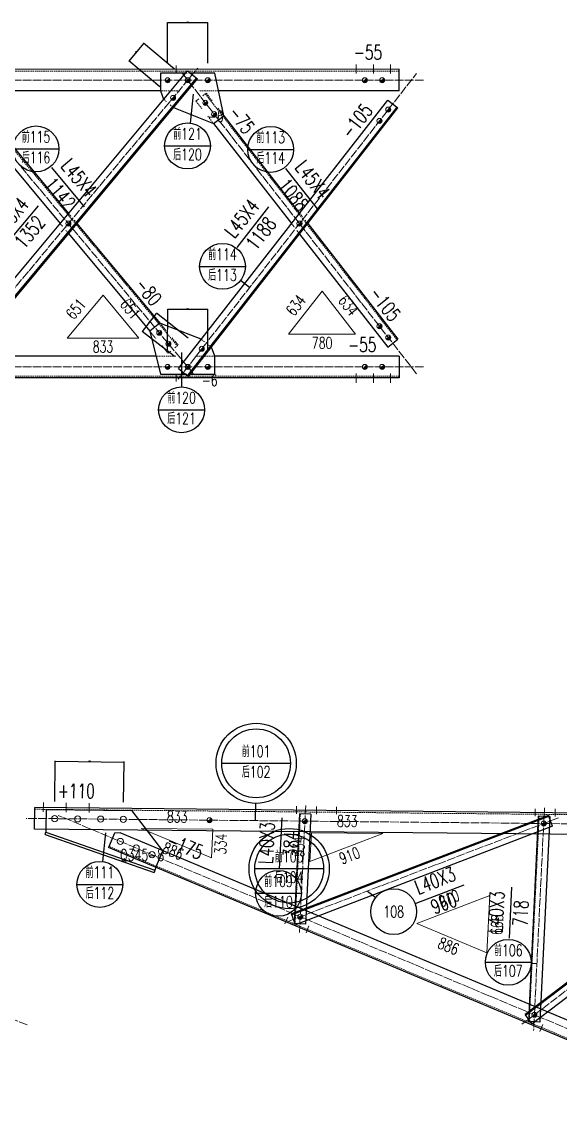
# Model space of a CAD drawing. Header units: millimetres. Extents: x -30246 to 2574, y -687 to 14024.
# Drawn here: x -27349 to -25471, y 10020 to 13838 of the extents above; entities that cross this region are included whole.
import ezdxf
from ezdxf.enums import TextEntityAlignment as Align

# ---------------------------------------------------------------- set-up
doc = ezdxf.new("R2010")
doc.units = ezdxf.units.MM
doc.header["$LTSCALE"] = 20
doc.header["$PDMODE"] = 1
doc.linetypes.add('DASHDOT2X', pattern=[1.75, 1.5, -0.125, 0, -0.125])
doc.linetypes.add('HIDDEN', pattern=[0.375, 0.25, -0.125])
for name, color, linetype, lineweight in [('1', 7, 'Continuous', 25), ('11', 1, 'Continuous', 13), ('2', 1, 'HIDDEN', 13), ('5', 7, 'Continuous', 13), ('6', 30, 'Continuous', 13), ('7', 3, 'DASHDOT2X', 13)]:
    doc.layers.add(name, color=color, linetype=linetype, lineweight=lineweight)
doc.styles.get("Standard").update_dxf_attribs({"font": 'simplex', "width": 0.7, "bigfont": 'gbhzfs.shx'})
doc.dimstyles.get("Standard").update_dxf_attribs({"dimtxt": 2.5, "dimasz": 1, "dimexe": 1.25, "dimexo": 0, "dimgap": 0.63, "dimtad": 1, "dimzin": 0, "dimdsep": 46, "dimtxsty": 'standard', "dimblk": 'ARCHTICK', "dimblk1": 'ARCHTICK', "dimblk2": 'ARCHTICK', "dimcen": 0.09, "dimadec": 0, "dimazin": 0, "dimtfac": 1, "dimtdec": 1, "dimtix": 1, "dimtmove": 2, "dimatfit": 3, "dimfxl": 0, "dimtolj": 1, "dimtzin": 0, "dimarcsym": 0})

# ---------------------------------------------------------------- blocks, each defined once
blk = doc.blocks.new('LS_SIDE')
blk.add_line((-1, 0), (2, 0))
blk = doc.blocks.new('M20X45')
blk.add_circle((0, 0), 1)
blk = doc.blocks.new('M16X40')
blk.add_line((-0.71, -0.71), (0.71, 0.71))
blk.add_circle((0, 0), 1)
for radius in [0.8, 0.6, 0.4, 0.2]:
    blk.add_arc((0, 0), radius, 225, 45)
blk = doc.blocks.new('_ArchTick')
at = {"color": 0, "linetype": 'ByBlock', "const_width": 0.15}
blk.add_lwpolyline([(-0.5, -0.5), (0.5, 0.5)], dxfattribs=at)
blk = doc.blocks.new('*D60')
at = {"layer": '11', "color": 0, "lineweight": -2}
for p, q in [((-27234.1, 11117.9), (-27232.7, 11259.2)), ((-27232.7, 11257.9), (-26992.7, 11255.5)), ((-26994.1, 11115.5), (-26992.7, 11256.8))]:
    blk.add_line(p, q, dxfattribs=at)
at = {"layer": 'Defpoints', "color": 0}
for p in [(-26992.7, 11255.5), (-27234.1, 11117.9), (-26994.1, 11115.5)]:
    blk.add_point(p, dxfattribs=at)
at = {"layer": '11', "color": 0, "lineweight": -2}
for p, rotation in [((-27232.7, 11257.9), 179.4295799331829), ((-26992.7, 11255.5), 359.4295799331829)]:
    blk.add_blockref('_ArchTick', p, dxfattribs=dict(at, rotation=rotation))
at = {"layer": '11', "color": 0, "insert": (-27112.7, 11258.7), "char_height": 2.5, "attachment_point": 5, "rotation": 359.4296}
blk.add_mtext('\\A1;80×3', dxfattribs=at)
blk = doc.blocks.new('M16X50')
blk.add_line((-1, -1), (1, 1))
blk.add_circle((0, 0), 1)
for radius in [0.8, 0.6, 0.4, 0.2]:
    blk.add_arc((0, 0), radius, 225, 45)
blk = doc.blocks.new('*D160')
at = {"layer": '11', "color": 0, "lineweight": -2}
for p, q in [((-26840.5, 13694.6), (-26840.5, 13835.9)), ((-26700.5, 13834.6), (-26840.5, 13834.6)), ((-26700.5, 13694.6), (-26700.5, 13835.9))]:
    blk.add_line(p, q, dxfattribs=at)
at = {"layer": 'Defpoints', "color": 0}
for p in [(-26840.5, 13834.6), (-26840.5, 13694.6), (-26700.5, 13694.6)]:
    blk.add_point(p, dxfattribs=at)
at = {"layer": '11', "color": 0, "lineweight": -2}
for p, rotation in [((-26840.5, 13834.6), 180.0045781041024), ((-26700.5, 13834.6), 0.004578104102375136)]:
    blk.add_blockref('_ArchTick', p, dxfattribs=dict(at, rotation=rotation))
at = {"layer": '11', "color": 0, "insert": (-26770.5, 13836.6), "char_height": 2.5, "attachment_point": 5, "rotation": 0.0046}
blk.add_mtext('\\A1;70×2', dxfattribs=at)
blk = doc.blocks.new('*D161')
at = {"layer": '11', "color": 0, "lineweight": -2}
for p, q in [((-26924.2, 13762.6), (-26975.4, 13701.1)), ((-26816.6, 13673), (-26925.2, 13763.4)), ((-26867.7, 13611.5), (-26976.3, 13701.9))]:
    blk.add_line(p, q, dxfattribs=at)
at = {"layer": 'Defpoints', "color": 0}
for p in [(-26975.4, 13701.1), (-26816.6, 13673), (-26867.7, 13611.5)]:
    blk.add_point(p, dxfattribs=at)
at = {"layer": '11', "color": 0, "lineweight": -2}
for p, rotation in [((-26924.2, 13762.6), 50.23127606825783), ((-26975.4, 13701.1), 230.2312760682578)]:
    blk.add_blockref('_ArchTick', p, dxfattribs=dict(at, rotation=rotation))
at = {"layer": '11', "color": 0, "insert": (-26951.2, 13733), "char_height": 2.5, "attachment_point": 5, "rotation": 50.2313}
blk.add_mtext('\\A1;80', dxfattribs=at)
blk = doc.blocks.new('*D164')
at = {"layer": '11', "color": 0, "lineweight": -2}
for p, q in [((-26840.5, 12694.3), (-26840.4, 12835.6)), ((-26700.5, 12834.3), (-26840.4, 12834.3)), ((-26700.5, 12694.3), (-26700.5, 12835.6))]:
    blk.add_line(p, q, dxfattribs=at)
at = {"layer": 'Defpoints', "color": 0}
for p in [(-26840.4, 12834.3), (-26840.5, 12694.3), (-26700.5, 12694.3)]:
    blk.add_point(p, dxfattribs=at)
at = {"layer": '11', "color": 0, "lineweight": -2}
for p, rotation in [((-26840.4, 12834.3), 179.995421895895), ((-26700.5, 12834.3), 359.995421895895)]:
    blk.add_blockref('_ArchTick', p, dxfattribs=dict(at, rotation=rotation))
at = {"layer": '11', "color": 0, "insert": (-26770.5, 12836.3), "char_height": 2.5, "attachment_point": 5, "rotation": 359.9954}
blk.add_mtext('\\A1;70×2', dxfattribs=at)

msp = doc.modelspace()

# ---------------------------------------------------------------- linework, layer by layer
at = {"layer": '1'}
for p, q in [((-26032.07747, 13672.67326), (-28367.07151, 13672.48668)), ((-26032.07147, 13597.67326), (-26032.07747, 13672.67326)), ((-27636.56206, 12629.26971), (-26771.22888, 13667.88948)), ((-27605.06619, 12603.02484), (-26739.733, 13641.64461)), ((-27601.99342, 12600.46437), (-26736.66023, 13639.08413)), ((-26778.12394, 13659.61365), (-26865.40505, 13659.60667)), ((-26865.40505, 13659.60667), (-26865.40009, 13597.60667)), ((-26771.22888, 13667.88948), (-26736.66023, 13639.08413)), ((-26675.41448, 13659.62185), (-26761.29885, 13659.61499)), ((-26644.66801, 13510.75166), (-26675.41448, 13659.62185)), ((-26865.40009, 13597.60667), (-27492.93082, 13597.55653)), ((-26865.40009, 13597.60667), (-26854.54779, 13567.99324)), ((-26032.07147, 13597.67326), (-26662.6097, 13597.62288)), ((-26854.54779, 13567.99324), (-26854.49486, 13567.94913)), ((-26803.0505, 12628.14116), (-26072.27908, 13565.38804)), ((-26751.21502, 13585.49243), (-26762.3805, 13485.00313)), ((-26072.27908, 13565.38804), (-26036.79556, 13537.71755)), ((-26819.91159, 13539.16135), (-26680.15335, 13483.08099)), ((-26770.72107, 12602.93027), (-26039.94965, 13540.17715)), ((-26767.56698, 12600.47067), (-26036.79556, 13537.71755)), ((-27505.42109, 13482.17595), (-27215.68923, 13134.42408)), ((-27470.85055, 13510.98149), (-27186.4042, 13169.57357)), ((-26680.15335, 13483.08099), (-26644.66801, 13510.75166)), ((-26680.15335, 13483.08099), (-26408.30362, 13134.42162)), ((-26644.66801, 13510.75166), (-26379.77354, 13171.01271)), ((-26851.21502, 13405.49243), (-26691.21502, 13405.49243)), ((-27379.95586, 13394.91345), (-27219.95586, 13394.91345)), ((-26560.7085, 13393.16775), (-26400.7085, 13393.16775)), ((-27246.18709, 13330.37726), (-27131.6084, 13192.85372)), ((-26429.05818, 13326.92392), (-26318.99382, 13185.76148)), ((-27406.16876, 13058.90248), (-27291.59008, 13196.42602)), ((-26597.46528, 13051.19517), (-26487.40091, 13192.35761)), ((-27186.40523, 13099.27583), (-26902.52536, 12758.54784)), ((-27157.12019, 13134.42532), (-26867.95482, 12787.35338)), ((-26379.77451, 13097.83177), (-26072.35655, 12703.55456)), ((-26351.24443, 13134.42287), (-26036.87122, 12731.22522)), ((-26729.11559, 12984.95134), (-26569.11559, 12984.95134)), ((-26554.48155, 12911.16517), (-26586.02623, 12935.76056)), ((-26867.95482, 12787.35338), (-26902.52536, 12758.54784)), ((-26902.52536, 12758.54784), (-26865.40505, 12609.34912)), ((-26723.1663, 12730.67255), (-26867.95482, 12787.35338)), ((-26723.12928, 12730.64369), (-26723.1663, 12730.67255)), ((-26072.35655, 12703.55456), (-26036.87122, 12731.22522)), ((-26791.86939, 12684.51363), (-26791.86939, 12564.51363)), ((-26675.40952, 12671.33394), (-26687.65383, 12702.96284)), ((-26880.83082, 12671.35035), (-27508.73814, 12671.40052)), ((-26675.41448, 12609.33394), (-26675.40952, 12671.33394)), ((-26032.07147, 12671.28253), (-26675.40952, 12671.33394)), ((-26032.07147, 12671.28253), (-26032.07747, 12596.28253)), ((-26865.40505, 12609.34912), (-26778.94349, 12609.34221)), ((-26803.0505, 12628.14116), (-26767.56698, 12600.47067)), ((-26760.65098, 12609.34075), (-26675.41448, 12609.33394)), ((-26032.07747, 12596.28253), (-28367.07151, 12596.46911)), ((-26871.86939, 12484.51363), (-26711.86939, 12484.51363)), ((-26651.7201, 11250.92745), (-26411.7201, 11250.92745)), ((-27305.07428, 11021.61524), (-27304.32762, 11096.61153)), ((-24749.34449, 11071.17402), (-27304.32762, 11096.61153)), ((-27264.40925, 11088.2137), (-27265.07627, 11021.21702)), ((-26964.42414, 11085.22704), (-27264.40925, 11088.2137)), ((-26856.81533, 10945.35666), (-26964.42414, 11085.22704)), ((-26533.71121, 11050.93736), (-26533.11388, 11110.93438)), ((-26380.15392, 11075.14392), (-26398.7717, 10691.47932)), ((-26340.20096, 11073.20505), (-26380.15392, 11075.14392)), ((-26340.20096, 11073.20505), (-26358.81874, 10689.54044)), ((-26449.62608, 10881.40223), (-26440.9501, 11060.19184)), ((-25511.86295, 11068.54465), (-26408.07833, 10725.22855)), ((-25510.78978, 11065.74317), (-26407.00516, 10722.42707)), ((-25546.82336, 11066.85625), (-25581.63694, 10349.46346)), ((-25506.87039, 11064.91738), (-25546.82336, 11066.85625)), ((-25506.87039, 11064.91738), (-25541.68397, 10347.52459)), ((-25497.55399, 11031.19156), (-25511.86295, 11068.54465)), ((-24750.09116, 10996.17774), (-27305.07428, 11021.61524)), ((-27267.81709, 11003.10901), (-27265.18135, 11010.66234)), ((-27267.81709, 11003.10901), (-26887.64398, 10870.44717)), ((-27265.07627, 11021.21702), (-27265.18135, 11010.66234)), ((-27265.18135, 11010.66234), (-26885.00824, 10878.00051)), ((-27057.01595, 11008.38543), (-27068.18142, 10907.89613)), ((-27025.94591, 11007.47624), (-27047.18178, 10956.74127)), ((-27006.25288, 11007.90595), (-27025.94591, 11007.47624)), ((-24788.23408, 10079.5214), (-27006.25288, 11007.90595)), ((-25497.55399, 11031.19156), (-26393.76936, 10687.87546)), ((-24810.29628, 10969.73178), (-25592.45121, 10374.24063)), ((-24808.47893, 10967.34492), (-25590.63387, 10371.85377)), ((-24812.55881, 10021.40679), (-27047.18178, 10956.74127)), ((-26881.14005, 10887.24205), (-26856.81533, 10945.35666)), ((-24786.06504, 10937.907), (-25568.21997, 10342.41585)), ((-26881.14005, 10887.24205), (-26885.00824, 10878.00051)), ((-26536.30598, 10883.47428), (-26296.30598, 10883.47428)), ((-26885.00824, 10878.00051), (-26887.64398, 10870.44717)), ((-27157.01595, 10828.38543), (-26997.01595, 10828.38543)), ((-25973.02161, 10763.3837), (-25805.86653, 10827.41634)), ((-25647.60894, 10640.47434), (-25638.93265, 10819.26394)), ((-26533.69749, 10797.50095), (-26373.69749, 10797.50095)), ((-26143.26516, 10805.25415), (-26114.43879, 10782.67109)), ((-26393.76936, 10687.87546), (-26408.07833, 10725.22855)), ((-26358.81874, 10689.54044), (-26398.7717, 10691.47932)), ((-25731.68049, 10556.57307), (-25571.68049, 10556.57307)), ((-25551.79803, 10551.72598), (-25571.77452, 10552.6954)), ((-25568.21997, 10342.41585), (-25592.45121, 10374.24063)), ((-25541.68397, 10347.52459), (-25581.63694, 10349.46346))]:
    msp.add_line(p, q, dxfattribs=at)
for centre, radius in [((-26771.21502, 13405.49243), 80), ((-27299.95586, 13394.91345), 80), ((-26480.7085, 13393.16775), 80), ((-26649.11559, 12984.95134), 80), ((-26791.86939, 12484.51363), 80), ((-26531.7201, 11250.92745), 140), ((-26531.7201, 11250.92745), 120), ((-26416.30598, 10883.47428), 140), ((-26416.30598, 10883.47428), 120), ((-27077.01595, 10828.38543), 80), ((-26453.69749, 10797.50095), 80), ((-26051.4631, 10733.33487), 80), ((-25651.68049, 10556.57307), 80)]:
    msp.add_circle(centre, radius, dxfattribs=at)
at = {"layer": '2'}
for p, q in [((-26032.07699, 13666.67326), (-28587.06011, 13666.46911)), ((-26772.51558, 13659.61409), (-26778.12394, 13659.61365)), ((-26761.29885, 13659.61499), (-26766.90722, 13659.61454)), ((-26797.8033, 13597.61207), (-26865.40009, 13597.60667)), ((-26662.6097, 13597.62288), (-26730.2065, 13597.61747)), ((-27537.93262, 13585.24823), (-26807.01862, 12707.96565)), ((-26854.49486, 13567.94913), (-26842.98899, 13558.36199)), ((-26741.64066, 13561.94122), (-26729.81222, 13571.16477)), ((-26741.64066, 13561.94122), (-26721.14489, 13535.65447)), ((-26717.98377, 13580.38833), (-26706.15533, 13589.61188)), ((-26709.30958, 13587.15227), (-26040.02547, 12728.76561)), ((-26706.15533, 13589.61188), (-26685.65955, 13563.32514)), ((-26831.48312, 13548.77484), (-26819.97725, 13539.1877)), ((-26819.97725, 13539.1877), (-26819.95536, 13539.17891)), ((-26819.93347, 13539.17013), (-26819.91159, 13539.16135)), ((-26665.16378, 13537.0384), (-26644.66801, 13510.75166)), ((-26700.64912, 13509.36773), (-26680.15335, 13483.08099)), ((-27186.4042, 13169.57357), (-27176.64286, 13157.85748)), ((-27166.88153, 13146.1414), (-27157.12019, 13134.42532)), ((-26379.77354, 13171.01271), (-26370.26384, 13158.8161)), ((-26360.75413, 13146.61948), (-26351.24443, 13134.42287)), ((-27215.68923, 13134.42408), (-27205.9279, 13122.708)), ((-27196.16656, 13110.99191), (-27186.40523, 13099.27583)), ((-26408.30362, 13134.42162), (-26398.79391, 13122.225)), ((-26389.28421, 13110.02839), (-26379.77451, 13097.83177)), ((-26902.52536, 12758.54784), (-26881.18898, 12732.93876)), ((-26867.95482, 12787.35338), (-26846.61844, 12761.7443)), ((-26825.28207, 12736.13522), (-26803.94569, 12710.52615)), ((-26711.30744, 12721.42528), (-26723.12928, 12730.64369)), ((-26859.8526, 12707.32968), (-26838.51623, 12681.72061)), ((-26838.51623, 12681.72061), (-26826.99271, 12691.32245)), ((-26815.4692, 12700.9243), (-26803.94569, 12710.52615)), ((-26687.66375, 12702.98846), (-26699.4856, 12712.20687)), ((-26687.66045, 12702.97992), (-26687.66375, 12702.98846)), ((-26687.65383, 12702.96284), (-26687.65714, 12702.97138)), ((-26812.35705, 12671.34488), (-26880.83082, 12671.35035)), ((-26675.40952, 12671.33394), (-26743.88329, 12671.33941)), ((-26032.07699, 12602.28253), (-28587.06011, 12602.48668)), ((-26778.94349, 12609.34221), (-26772.84599, 12609.34172)), ((-26766.74848, 12609.34124), (-26760.65098, 12609.34075)), ((-24749.40422, 11065.17432), (-27304.38735, 11090.61182)), ((-26377.15745, 11074.99851), (-26395.77523, 10691.3339)), ((-25543.82689, 11066.71084), (-25578.64047, 10349.31805)), ((-24810.62827, 10026.01906), (-27045.25124, 10961.35354))]:
    msp.add_line(p, q, dxfattribs=at)
at = {"layer": '6'}
for points in [[(-27065.95933, 12884.69396), (-27190.93701, 12734.68899), (-26940.96502, 12734.66901)], [(-26301.42877, 12898.17844), (-26418.40266, 12748.15423), (-26184.44031, 12748.13554)], [(-26682.51875, 11021.11936), (-26932.51568, 11023.60833), (-26687.37707, 10921.00195)], [(-26088.92316, 11006.03919), (-26338.92216, 11008.52868), (-26343.78047, 10908.41127)], [(-25716.37068, 10789.52755), (-25971.22665, 10691.89906), (-25726.08768, 10589.29252)]]:
    msp.add_lwpolyline(points, close=True, dxfattribs=at)
at = {"layer": '7'}
for p, q in [((-27638.86458, 12592.13893), (-26735.12591, 13676.85503)), ((-25947.07865, 13634.68005), (-28617.05607, 13634.46671)), ((-27622.93912, 13657.59585), (-26751.20502, 12611.29336)), ((-26804.1492, 12590.9553), (-25971.9237, 13658.32154)), ((-26788.85396, 13658.27233), (-25972.00029, 12610.62114)), ((-25947.07865, 12634.27574), (-28617.05607, 12634.48908)), ((-27330.66532, 10338.19929), (-29856.7963, 11339.86758)), ((-26358.72337, 11104.13909), (-26380.24929, 10660.54528)), ((-25525.39275, 11095.85152), (-25563.11458, 10318.52932)), ((-24664.72702, 11032.32968), (-27334.70444, 11058.91208)), ((-24715.6381, 10019.86553), (-27222.38501, 11069.1015)), ((-25476.69365, 11060.59983), (-26428.93866, 10695.82028)), ((-24670.88051, 11050.73895), (-25604.20437, 10340.15582))]:
    msp.add_line(p, q, dxfattribs=at)

# ---------------------------------------------------------------- block references
at = {"layer": '5'}
for p, xscale, yscale, zscale, rotation in [((-26810.78955, 13668.46155), 8.749999999999456, 8.75, 8.75, 89.97685197224061), ((-26182.45075, 13668.51175), 10.74999999999982, 10.75000000000045, 10.75, 89.97685197224148), ((-26122.45373, 13668.51655), 10.74999999999982, 10.75000000000045, 10.75, 89.97685197224148), ((-26062.45671, 13668.52134), 10.74999999999982, 10.75000000000045, 10.75, 89.97685197224148), ((-26810.78955, 12600.49424), 8.749999999999456, 8.75, 8.75, 270.0231480277594), ((-26182.45075, 12600.44404), 10.74999999999982, 10.75000000000045, 10.75, 270.0231480277586), ((-26122.45373, 12600.43924), 10.74999999999982, 10.75000000000045, 10.75, 270.0231480277586), ((-26062.45671, 12600.43445), 10.74999999999982, 10.75000000000045, 10.75, 270.0231480277586), ((-27274.38585, 11092.1643), 10.75000000000002, 10.75000000000003, 10.75, 89.42845615157701), ((-27194.38982, 11091.36785), 10.75000000000002, 10.75000000000003, 10.75, 89.42845615157701), ((-27114.39379, 11090.57141), 10.75000000000002, 10.75000000000003, 10.75, 89.42845615157701), ((-26391.05971, 11083.36987), 8.74999999999998, 8.75, 8.75, 89.428456151577), ((-26321.06319, 11082.67298), 8.74999999999998, 8.75, 8.75, 89.428456151577), ((-26251.06666, 11081.97609), 8.74999999999998, 8.75, 8.75, 89.428456151577), ((-25557.73109, 11075.07322), 8.74999999999998, 8.75, 8.75, 89.428456151577), ((-25487.73457, 11074.37633), 8.74999999999998, 8.75, 8.75, 89.428456151577), ((-26424.68054, 10706.59533), 8.749999999999975, 8.75, 8.75, 247.2865561429617), ((-26350.86701, 10675.69959), 8.749999999999975, 8.75, 8.75, 247.2865561429617), ((-25534.90821, 10330.91904), 8.749999999999975, 8.75, 8.75, 247.2865561429617)]:
    msp.add_blockref('LS_SIDE', p, dxfattribs=dict(at, xscale=xscale, yscale=yscale, zscale=zscale, rotation=rotation))
for name, p, xscale, yscale, zscale in [('M16X40', (-26840.46407, 13634.60867), 8.75, 8.75, 8.75), ('M16X50', (-26770.46754, 13634.61426), 8.75, 8.75, 8.75), ('M16X40', (-26700.47102, 13634.61986), 8.75, 8.75, 8.75), ('M16X40', (-26152.12825, 13634.66367), 8.75, 8.75, 8.75), ('M16X40', (-26092.13123, 13634.66846), 8.75, 8.75, 8.75), ('M16X40', (-26821.6305, 13573.13838), 8.75, 8.75, 8.75), ('M16X40', (-26708.9603, 13555.75404), 8.75, 8.75, 8.75), ('M16X40', (-26678.21664, 13516.32393), 8.75, 8.75, 8.75), ('M16X40', (-26070.38523, 13532.15944), 8.75, 8.75, 8.75), ('M16X40', (-26101.1309, 13492.72977), 8.75, 8.75, 8.75), ('M16X50', (-27187.00018, 13134.4779), 8.75, 8.75, 8.75), ('M16X50', (-26380.32613, 13134.45083), 8.75, 8.75, 8.75), ('M16X40', (-26869.66178, 12753.42374), 8.75, 8.75, 8.75), ('M16X40', (-26101.1309, 12776.22602), 8.75, 8.75, 8.75), ('M16X40', (-26837.65721, 12715.01012), 8.75, 8.75, 8.75), ('M16X40', (-26070.38523, 12736.79635), 8.75, 8.75, 8.75), ('M16X40', (-26721.2073, 12697.44331), 8.75, 8.75, 8.75), ('M16X40', (-26840.46407, 12634.34712), 8.75, 8.75, 8.75), ('M16X50', (-26770.46754, 12634.34153), 8.75, 8.75, 8.75), ('M16X40', (-26700.47102, 12634.33594), 8.75, 8.75, 8.75), ('M16X40', (-26152.12825, 12634.29212), 8.75, 8.75, 8.75), ('M16X40', (-26092.13123, 12634.28733), 8.75, 8.75, 8.75), ('M20X45', (-27234.71182, 11057.91664), 10.75, 10.75000000000003, 10.75), ('M20X45', (-27154.71579, 11057.1202), 10.75, 10.75000000000003, 10.75), ('M20X45', (-27074.71976, 11056.32375), 10.75, 10.75000000000003, 10.75), ('M20X45', (-26994.72374, 11055.52731), 10.75, 10.75000000000003, 10.75), ('M16X40', (-26694.73863, 11052.54065), 8.75, 8.75, 8.75), ('M16X40', (-26361.3864, 11049.22183), 8.75, 8.75, 8.75), ('M16X40', (-25528.05657, 11040.92512), 8.75, 8.75, 8.75), ('M20X45', (-27005.61033, 10978.36651), 10.75, 10.75000000000003, 10.75), ('M20X45', (-26950.26309, 10955.2001), 10.75, 10.75000000000003, 10.75), ('M20X45', (-26894.91585, 10932.0337), 10.75, 10.75000000000003, 10.75), ('M16X40', (-26377.58018, 10715.49521), 8.75, 8.75, 8.75), ('M16X40', (-25560.44696, 10373.47202), 8.75, 8.75, 8.75)]:
    msp.add_blockref(name, p, dxfattribs=dict(at, xscale=xscale, yscale=yscale, zscale=zscale))

# ---------------------------------------------------------------- texts
at = {"layer": '1', "width": 0.7}
for s, rotation, p in [('-55', 0.0045781, (-26092.08644, 13732.16846)), ('-105', 52.05645614, (-26141.11478, 13542.97152)), ('-80', 309.79960347, (-26876.01521, 12858.73763)), ('-105', 307.94354386, (-26042.61424, 12802.83175)), ('-55', 359.9954219, (-26112.07246, 12711.78893))]:
    msp.add_text(s, height=50, rotation=rotation, dxfattribs=at).set_placement(p, align=Align.MIDDLE_RIGHT)
for s, p in [('-6', (-26700.50434, 13476.20311)), ('-6', (-26721.15871, 12555.2243)), ('Q345-8', (-27006.30527, 10899.09611))]:
    msp.add_text(s, height=40, dxfattribs=at).set_placement(p, align=Align.BOTTOM_LEFT)
for s, rotation, p in [('-75', 307.94354386, (-26613.51403, 13535.03614)), ('+110', 359.42957993, (-27223.73922, 11155.31213)), ('-175', 337.28753144, (-26839.63355, 10986.40585))]:
    msp.add_text(s, height=50, rotation=rotation, dxfattribs=at).set_placement(p, align=Align.MIDDLE_LEFT)
for s, p in [('前115', (-27299.95586, 13404.91345)), ('前121', (-26771.21502, 13415.49243)), ('前113', (-26480.7085, 13403.16775)), ('前114', (-26649.11559, 12994.95134)), ('前120', (-26791.86939, 12494.51363)), ('前101', (-26531.7201, 11260.92745)), ('前103', (-26416.30598, 10893.47428)), ('前111', (-27077.01595, 10838.38543)), ('前109', (-26453.69749, 10807.50095)), ('前106', (-25651.68049, 10566.57307))]:
    msp.add_text(s, height=40, dxfattribs=at).set_placement(p, align=Align.BOTTOM_CENTER)
for s, p in [('后116', (-27299.95586, 13384.91345)), ('后120', (-26771.21502, 13395.49243)), ('后114', (-26480.7085, 13383.16775)), ('后113', (-26649.11559, 12974.95134)), ('后121', (-26791.86939, 12474.51363)), ('后102', (-26531.7201, 11240.92745)), ('后104', (-26416.30598, 10873.47428)), ('后112', (-27077.01595, 10818.38543)), ('后110', (-26453.69749, 10787.50095)), ('后107', (-25651.68049, 10546.57307))]:
    msp.add_text(s, height=40, dxfattribs=at).set_placement(p, align=Align.TOP_CENTER)
for s, rotation, p in [('L45X4', 309.79960347, (-27181.21487, 13268.01653)), ('L45X4', 307.94354386, (-26366.13983, 13262.49155)), ('L45X4', 50.20039653, (-27356.5623, 13134.06529)), ('L45X4', 52.05645614, (-26550.31926, 13127.92524)), ('L40X3', 87.22183412, (-26455.27634, 10971.28173)), ('L40X3', 20.96049754, (-25893.02131, 10804.73829)), ('L40X3', 87.22173406, (-25653.25904, 10730.35385))]:
    msp.add_text(s, height=50, rotation=rotation, dxfattribs=at).set_placement(p, align=Align.BOTTOM_CENTER)
for s, rotation, p in [('1142', 309.79960347, (-27196.58063, 13255.21445)), ('1088', 307.94354386, (-26381.91217, 13250.19385)), ('1352', 50.20039653, (-27341.19654, 13121.2632)), ('1188', 52.05645614, (-26534.54692, 13115.62754)), ('384', 87.22183412, (-26435.29984, 10970.31234)), ('960', 20.96049754, (-25885.86683, 10786.06175)), ('718', 87.22173406, (-25633.28255, 10729.38443))]:
    msp.add_text(s, height=50, rotation=rotation, dxfattribs=at).set_placement(p, align=Align.TOP_CENTER)
msp.add_text('108', height=40, dxfattribs=at).set_placement((-26051.4631, 10733.33487), align=Align.MIDDLE_CENTER)
at = {"layer": '6', "width": 0.7}
for s, rotation, p in [('651', 50.20039653, (-27136.13105, 12816.09252)), ('651', 309.79960347, (-26995.7793, 12816.08253)), ('634', 52.05645614, (-26367.80189, 12829.31518)), ('634', 307.94354386, (-26235.04837, 12829.30584)), ('833', 359.42957993, (-26807.41766, 11032.36335)), ('833', 359.42946798, (-26213.82308, 11017.28344)), ('334', 87.22183412, (-26351.33956, 10958.95466)), ('910', 20.96049754, (-25847.37591, 10750.05158))]:
    msp.add_text(s, height=40, rotation=rotation, dxfattribs=at).set_placement(p, align=Align.BOTTOM_CENTER)
for s, rotation, p in [('833', 359.9954219, (-27065.95181, 12724.679)), ('780', 359.9954219, (-26301.42229, 12738.14488)), ('334', 87.22183412, (-26674.95966, 10970.57596)), ('886', 337.28753144, (-26813.80744, 10963.0806)), ('910', 20.96028427, (-26212.77461, 10947.88694)), ('668', 87.22173406, (-25711.24093, 10688.92533)), ('886', 337.28753144, (-25852.51823, 10631.37125))]:
    msp.add_text(s, height=40, rotation=rotation, dxfattribs=at).set_placement(p, align=Align.TOP_CENTER)

# ---------------------------------------------------------------- dimensions: what is measured, and where the dimension line sits
at = {"layer": '11'}
for base, p1, p2, angle, text, picture, middle in [((-26840.48005, 13834.60867), (-26700.47581, 13694.61986), (-26840.46886, 13694.60867), 0.0045781, '70×2', '*D160', (-26770.48368, 13836.56005)), ((-26975.35706, 13701.07642), (-26816.58551, 13672.99568), (-26867.74846, 13611.51979), 50.23127607, '80', '*D161', (-26951.22062, 13733.01698)), ((-26840.44809, 12834.34712), (-26700.46623, 12694.33594), (-26840.45928, 12694.34712), 359.9954219, '70×2', '*D164', (-26770.45141, 12836.28732)), ((-26992.73263, 11255.5174), (-27234.11449, 11117.91367), (-26994.1264, 11115.52434), 359.42957993, '80×3', '*D60', (-27112.7073, 11258.65776))]:
    dim = msp.add_linear_dim(base=base, p1=p1, p2=p2, angle=angle, text=text, dimstyle='standard', dxfattribs=at)
    dim.commit()
    dim.dimension.update_dxf_attribs({"geometry": picture, "text_midpoint": middle})
msp.add_linear_dim(base=(-26878.85826, 12820.51311), p1=(-26817.76283, 12671.26247), p2=(-26768.50259, 12734.36425), angle=52.02271398, text='80', dimstyle='standard', dxfattribs=at).render()

doc.saveas('drawing.dxf')
